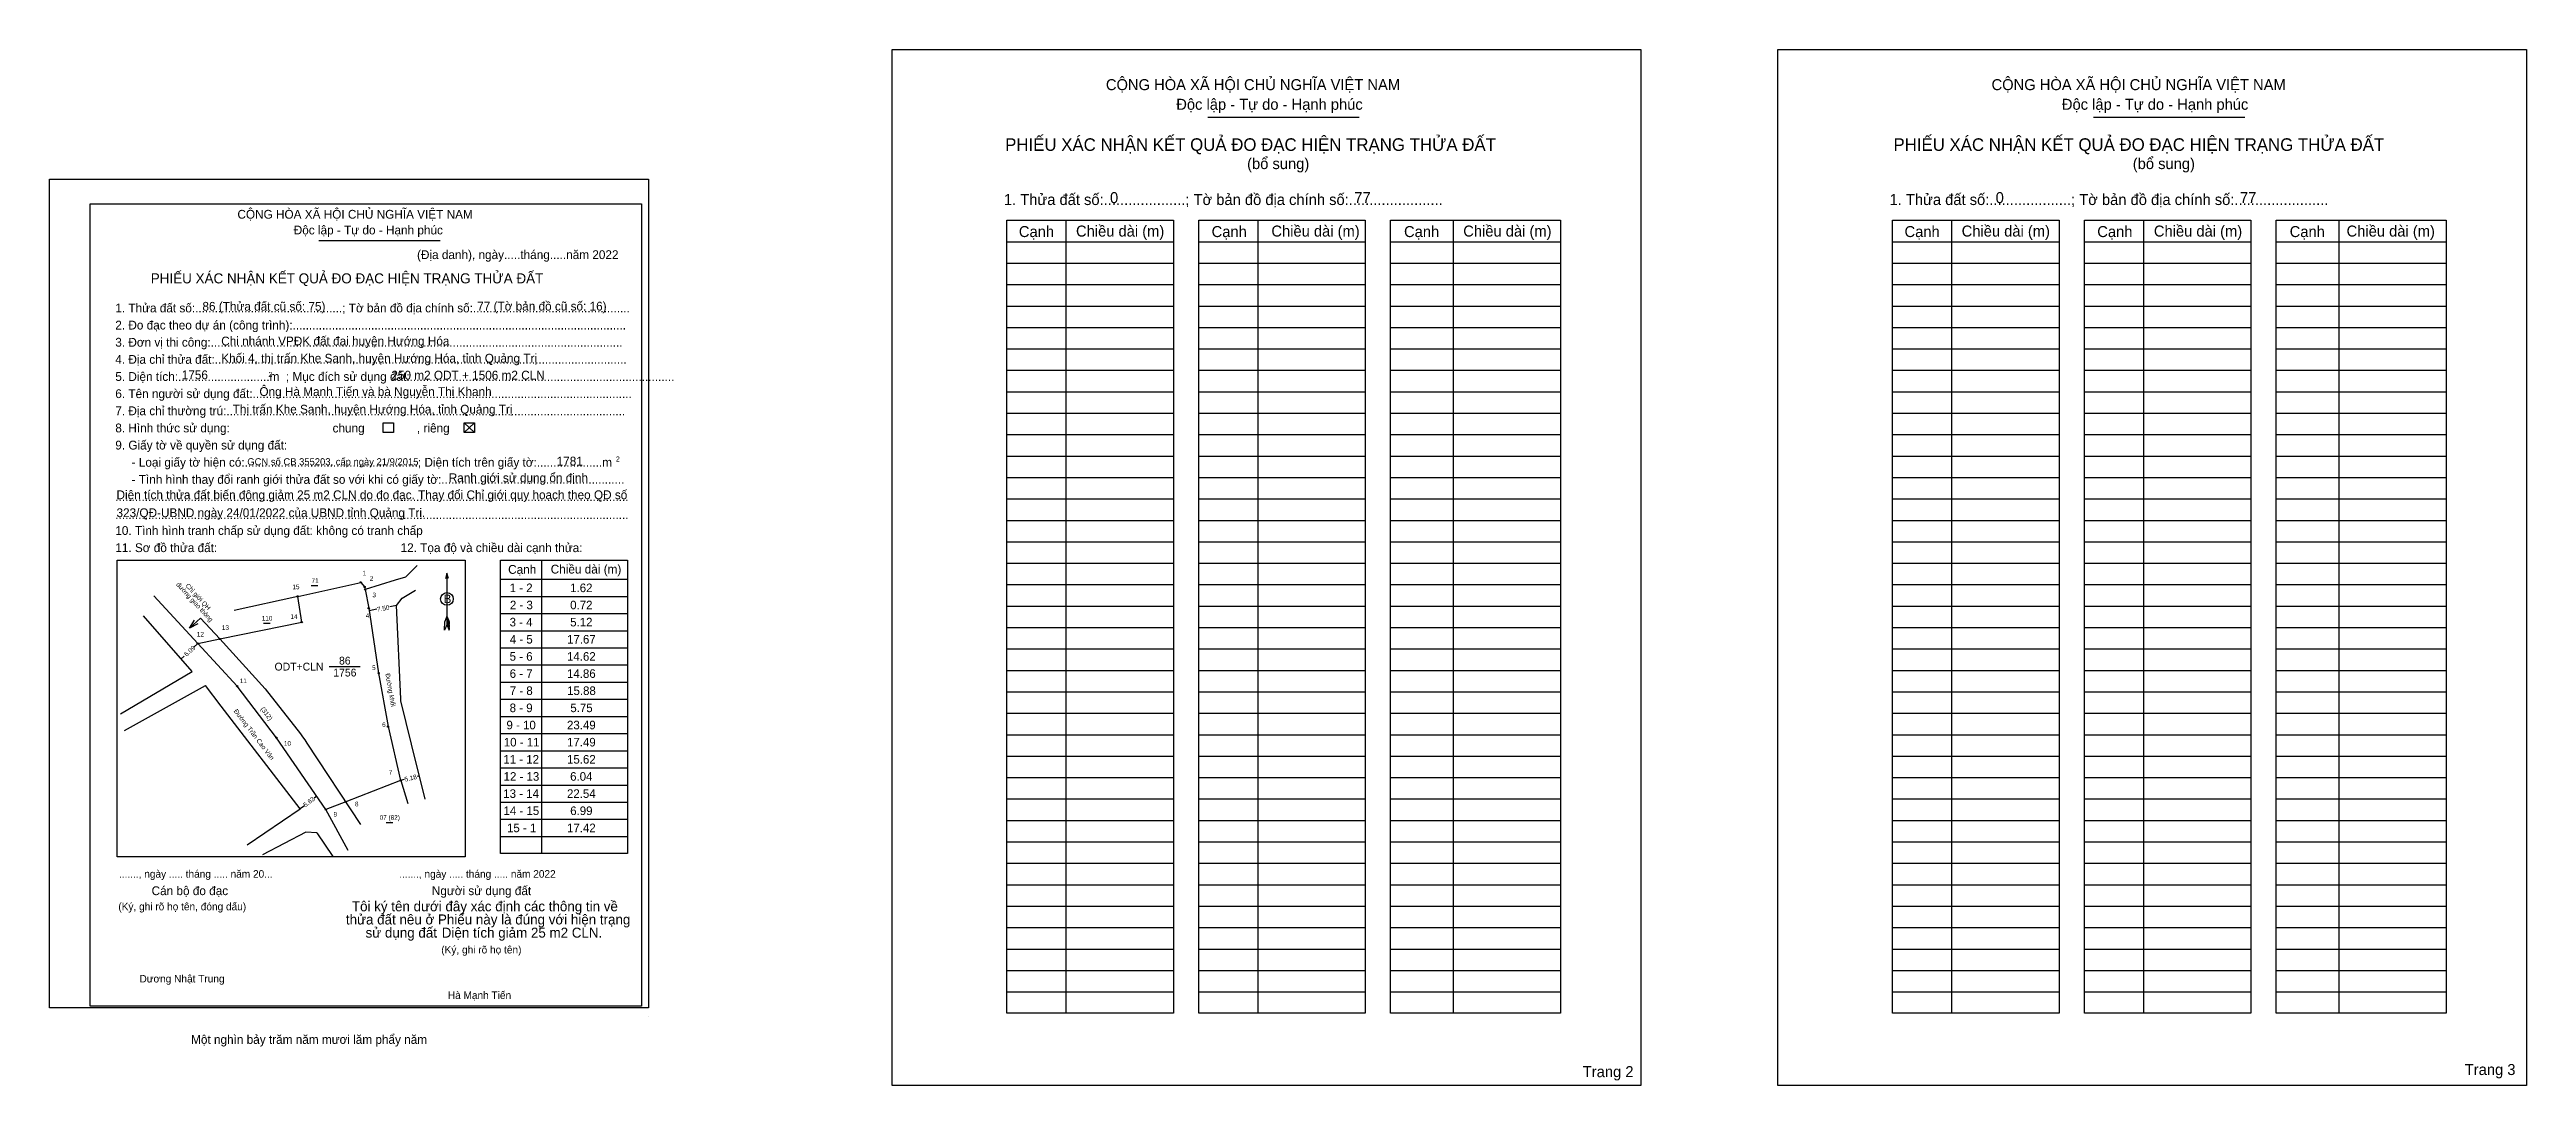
# Model space of a CAD drawing. Extents: x 550122 to 550789, y 1838424 to 1838703.
import ezdxf

# ---------------------------------------------------------------- set-up
doc = ezdxf.new("R2010")
doc.units = 0
for name, color, linetype in [('Level 1', 7, 'Continuous'), ('Level 10', 7, 'Continuous'), ('Level 11', 7, 'Continuous'), ('Level 13', 7, 'Continuous'), ('Level 2', 7, 'Continuous'), ('Level 23', 7, 'Continuous'), ('Level 27', 7, 'Continuous'), ('Level 3', 7, 'Continuous'), ('Level 36', 7, 'Continuous'), ('Level 48', 7, 'Continuous'), ('Level 50', 7, 'Continuous'), ('Level 52', 7, 'Continuous'), ('Level 6', 7, 'Continuous'), ('Level 9', 7, 'Continuous')]:
    doc.layers.add(name, color=color, linetype=linetype)

msp = doc.modelspace()

# ---------------------------------------------------------------- linework, layer by layer
at = {"layer": 'Level 1'}
for p, q in [((550348.55, 1838703.09), (550348.55, 1838703.09)), ((550433.58, 1838684.84), (550474.37, 1838684.84)), ((550672.15, 1838684.84), (550712.94, 1838684.84)), ((550121.61, 1838665.83), (550121.61, 1838665.83)), ((550395.39, 1838657.1), (550395.39, 1838443.54)), ((550447.06, 1838657.1), (550447.06, 1838443.54)), ((550499.7, 1838657.1), (550499.7, 1838443.54)), ((550633.95, 1838657.1), (550633.95, 1838443.54)), ((550685.63, 1838657.1), (550685.63, 1838443.54)), ((550738.27, 1838657.1), (550738.27, 1838443.54)), ((550194.16, 1838651.68), (550226.79, 1838651.68)), ((550379.51, 1838651.33), (550424.34, 1838651.33)), ((550431.19, 1838651.33), (550476.02, 1838651.33)), ((550482.86, 1838651.33), (550528.65, 1838651.33)), ((550618.08, 1838651.33), (550662.91, 1838651.33)), ((550669.76, 1838651.33), (550714.58, 1838651.33)), ((550721.43, 1838651.33), (550767.22, 1838651.33)), ((550379.51, 1838645.56), (550424.34, 1838645.56)), ((550431.19, 1838645.56), (550476.02, 1838645.56)), ((550482.86, 1838645.56), (550528.65, 1838645.56)), ((550618.08, 1838645.56), (550662.91, 1838645.56)), ((550669.76, 1838645.56), (550714.58, 1838645.56)), ((550721.43, 1838645.56), (550767.22, 1838645.56)), ((550379.51, 1838639.78), (550424.34, 1838639.78)), ((550431.19, 1838639.78), (550476.02, 1838639.78)), ((550482.86, 1838639.78), (550528.65, 1838639.78)), ((550618.08, 1838639.78), (550662.91, 1838639.78)), ((550669.76, 1838639.78), (550714.58, 1838639.78)), ((550721.43, 1838639.78), (550767.22, 1838639.78)), ((550379.51, 1838634.01), (550424.34, 1838634.01)), ((550379.51, 1838628.24), (550424.34, 1838628.24)), ((550431.19, 1838634.01), (550476.02, 1838634.01)), ((550431.19, 1838628.24), (550476.02, 1838628.24)), ((550482.86, 1838634.01), (550528.65, 1838634.01)), ((550482.86, 1838628.24), (550528.65, 1838628.24)), ((550618.08, 1838634.01), (550662.91, 1838634.01)), ((550618.08, 1838628.24), (550662.91, 1838628.24)), ((550669.76, 1838634.01), (550714.58, 1838634.01)), ((550669.76, 1838628.24), (550714.58, 1838628.24)), ((550721.43, 1838634.01), (550767.22, 1838634.01)), ((550721.43, 1838628.24), (550767.22, 1838628.24)), ((550379.51, 1838622.47), (550424.34, 1838622.47)), ((550431.19, 1838622.47), (550476.02, 1838622.47)), ((550482.86, 1838622.47), (550528.65, 1838622.47)), ((550618.08, 1838622.47), (550662.91, 1838622.47)), ((550669.76, 1838622.47), (550714.58, 1838622.47)), ((550721.43, 1838622.47), (550767.22, 1838622.47)), ((550379.51, 1838616.7), (550424.34, 1838616.7)), ((550431.19, 1838616.7), (550476.02, 1838616.7)), ((550482.86, 1838616.7), (550528.65, 1838616.7)), ((550618.08, 1838616.7), (550662.91, 1838616.7)), ((550669.76, 1838616.7), (550714.58, 1838616.7)), ((550721.43, 1838616.7), (550767.22, 1838616.7)), ((550379.51, 1838610.92), (550424.34, 1838610.92)), ((550431.19, 1838610.92), (550476.02, 1838610.92)), ((550482.86, 1838610.92), (550528.65, 1838610.92)), ((550618.08, 1838610.92), (550662.91, 1838610.92)), ((550669.76, 1838610.92), (550714.58, 1838610.92)), ((550721.43, 1838610.92), (550767.22, 1838610.92)), ((550233.27, 1838602.54), (550236.04, 1838599.95)), ((550233.27, 1838599.95), (550236.04, 1838602.54)), ((550379.51, 1838605.15), (550424.34, 1838605.15)), ((550431.19, 1838605.15), (550476.02, 1838605.15)), ((550482.86, 1838605.15), (550528.65, 1838605.15)), ((550618.08, 1838605.15), (550662.91, 1838605.15)), ((550669.76, 1838605.15), (550714.58, 1838605.15)), ((550721.43, 1838605.15), (550767.22, 1838605.15)), ((550379.51, 1838599.38), (550424.34, 1838599.38)), ((550431.19, 1838599.38), (550476.02, 1838599.38)), ((550482.86, 1838599.38), (550528.65, 1838599.38)), ((550618.08, 1838599.38), (550662.91, 1838599.38)), ((550669.76, 1838599.38), (550714.58, 1838599.38)), ((550721.43, 1838599.38), (550767.22, 1838599.38)), ((550379.51, 1838593.61), (550424.34, 1838593.61)), ((550379.51, 1838587.84), (550424.34, 1838587.84)), ((550431.19, 1838593.61), (550476.02, 1838593.61)), ((550431.19, 1838587.84), (550476.02, 1838587.84)), ((550482.86, 1838593.61), (550528.65, 1838593.61)), ((550482.86, 1838587.84), (550528.65, 1838587.84)), ((550618.08, 1838593.61), (550662.91, 1838593.61)), ((550618.08, 1838587.84), (550662.91, 1838587.84)), ((550669.76, 1838593.61), (550714.58, 1838593.61)), ((550669.76, 1838587.84), (550714.58, 1838587.84)), ((550721.43, 1838593.61), (550767.22, 1838593.61)), ((550721.43, 1838587.84), (550767.22, 1838587.84)), ((550379.51, 1838582.06), (550424.34, 1838582.06)), ((550431.19, 1838582.06), (550476.02, 1838582.06)), ((550482.86, 1838582.06), (550528.65, 1838582.06)), ((550618.08, 1838582.06), (550662.91, 1838582.06)), ((550669.76, 1838582.06), (550714.58, 1838582.06)), ((550721.43, 1838582.06), (550767.22, 1838582.06)), ((550379.51, 1838576.29), (550424.34, 1838576.29)), ((550431.19, 1838576.29), (550476.02, 1838576.29)), ((550482.86, 1838576.29), (550528.65, 1838576.29)), ((550618.08, 1838576.29), (550662.91, 1838576.29)), ((550669.76, 1838576.29), (550714.58, 1838576.29)), ((550721.43, 1838576.29), (550767.22, 1838576.29)), ((550379.51, 1838570.52), (550424.34, 1838570.52)), ((550431.19, 1838570.52), (550476.02, 1838570.52)), ((550482.86, 1838570.52), (550528.65, 1838570.52)), ((550618.08, 1838570.52), (550662.91, 1838570.52)), ((550669.76, 1838570.52), (550714.58, 1838570.52)), ((550721.43, 1838570.52), (550767.22, 1838570.52)), ((550139.78, 1838565.56), (550139.78, 1838565.56)), ((550228.64, 1838562.11), (550228.64, 1838548.14)), ((550254.15, 1838565.58), (550254.15, 1838486.54)), ((550379.51, 1838564.75), (550424.34, 1838564.75)), ((550431.19, 1838564.75), (550476.02, 1838564.75)), ((550482.86, 1838564.75), (550528.65, 1838564.75)), ((550618.08, 1838564.75), (550662.91, 1838564.75)), ((550669.76, 1838564.75), (550714.58, 1838564.75)), ((550721.43, 1838564.75), (550767.22, 1838564.75)), ((550243.07, 1838560.42), (550277.31, 1838560.42)), ((550243.07, 1838555.81), (550277.31, 1838555.81)), ((550379.51, 1838558.98), (550424.34, 1838558.98)), ((550431.19, 1838558.98), (550476.02, 1838558.98)), ((550482.86, 1838558.98), (550528.65, 1838558.98)), ((550618.08, 1838558.98), (550662.91, 1838558.98)), ((550669.76, 1838558.98), (550714.58, 1838558.98)), ((550721.43, 1838558.98), (550767.22, 1838558.98)), ((550228.02, 1838546.71), (550228.05, 1838549.02)), ((550228.64, 1838548.14), (550228.02, 1838546.71)), ((550228.64, 1838550.45), (550228.05, 1838549.02)), ((550228.64, 1838550.45), (550229.23, 1838549.02)), ((550228.64, 1838550.25), (550229.23, 1838548.81)), ((550228.64, 1838550.05), (550229.23, 1838548.61)), ((550228.64, 1838549.85), (550229.24, 1838548.41)), ((550228.64, 1838549.64), (550229.24, 1838548.2)), ((550228.64, 1838549.44), (550229.24, 1838547.99)), ((550228.64, 1838549.24), (550229.24, 1838547.78)), ((550228.64, 1838549.04), (550229.24, 1838547.58)), ((550228.64, 1838548.84), (550229.24, 1838547.37)), ((550228.64, 1838548.64), (550229.24, 1838547.16)), ((550228.64, 1838548.44), (550229.25, 1838546.96)), ((550228.64, 1838548.14), (550229.25, 1838546.71)), ((550229.25, 1838546.71), (550229.23, 1838549.02)), ((550243.07, 1838551.19), (550277.31, 1838551.19)), ((550379.51, 1838553.2), (550424.34, 1838553.2)), ((550431.19, 1838553.2), (550476.02, 1838553.2)), ((550482.86, 1838553.2), (550528.65, 1838553.2)), ((550618.08, 1838553.2), (550662.91, 1838553.2)), ((550669.76, 1838553.2), (550714.58, 1838553.2)), ((550721.43, 1838553.2), (550767.22, 1838553.2)), ((550243.07, 1838546.57), (550277.31, 1838546.57)), ((550243.07, 1838541.95), (550277.31, 1838541.95)), ((550379.51, 1838547.43), (550424.34, 1838547.43)), ((550379.51, 1838541.66), (550424.34, 1838541.66)), ((550431.19, 1838547.43), (550476.02, 1838547.43)), ((550431.19, 1838541.66), (550476.02, 1838541.66)), ((550482.86, 1838547.43), (550528.65, 1838547.43)), ((550482.86, 1838541.66), (550528.65, 1838541.66)), ((550618.08, 1838547.43), (550662.91, 1838547.43)), ((550618.08, 1838541.66), (550662.91, 1838541.66)), ((550669.76, 1838547.43), (550714.58, 1838547.43)), ((550669.76, 1838541.66), (550714.58, 1838541.66)), ((550721.43, 1838547.43), (550767.22, 1838547.43)), ((550721.43, 1838541.66), (550767.22, 1838541.66)), ((550243.07, 1838537.34), (550277.31, 1838537.34)), ((550379.51, 1838535.89), (550424.34, 1838535.89)), ((550431.19, 1838535.89), (550476.02, 1838535.89)), ((550482.86, 1838535.89), (550528.65, 1838535.89)), ((550618.08, 1838535.89), (550662.91, 1838535.89)), ((550669.76, 1838535.89), (550714.58, 1838535.89)), ((550721.43, 1838535.89), (550767.22, 1838535.89)), ((550243.07, 1838532.72), (550277.31, 1838532.72)), ((550243.07, 1838528.1), (550277.31, 1838528.1)), ((550379.51, 1838530.12), (550424.34, 1838530.12)), ((550431.19, 1838530.12), (550476.02, 1838530.12)), ((550482.86, 1838530.12), (550528.65, 1838530.12)), ((550618.08, 1838530.12), (550662.91, 1838530.12)), ((550669.76, 1838530.12), (550714.58, 1838530.12)), ((550721.43, 1838530.12), (550767.22, 1838530.12)), ((550243.07, 1838523.48), (550277.31, 1838523.48)), ((550379.51, 1838524.34), (550424.34, 1838524.34)), ((550431.19, 1838524.34), (550476.02, 1838524.34)), ((550482.86, 1838524.34), (550528.65, 1838524.34)), ((550618.08, 1838524.34), (550662.91, 1838524.34)), ((550669.76, 1838524.34), (550714.58, 1838524.34)), ((550721.43, 1838524.34), (550767.22, 1838524.34)), ((550243.07, 1838518.87), (550277.31, 1838518.87)), ((550379.51, 1838518.57), (550424.34, 1838518.57)), ((550431.19, 1838518.57), (550476.02, 1838518.57)), ((550482.86, 1838518.57), (550528.65, 1838518.57)), ((550618.08, 1838518.57), (550662.91, 1838518.57)), ((550669.76, 1838518.57), (550714.58, 1838518.57)), ((550721.43, 1838518.57), (550767.22, 1838518.57)), ((550243.07, 1838514.25), (550277.31, 1838514.25)), ((550243.07, 1838509.63), (550277.31, 1838509.63)), ((550379.51, 1838512.8), (550424.34, 1838512.8)), ((550431.19, 1838512.8), (550476.02, 1838512.8)), ((550482.86, 1838512.8), (550528.65, 1838512.8)), ((550618.08, 1838512.8), (550662.91, 1838512.8)), ((550669.76, 1838512.8), (550714.58, 1838512.8)), ((550721.43, 1838512.8), (550767.22, 1838512.8)), ((550243.07, 1838505.01), (550277.31, 1838505.01)), ((550379.51, 1838507.03), (550424.34, 1838507.03)), ((550379.51, 1838501.26), (550424.34, 1838501.26)), ((550431.19, 1838507.03), (550476.02, 1838507.03)), ((550431.19, 1838501.26), (550476.02, 1838501.26)), ((550482.86, 1838507.03), (550528.65, 1838507.03)), ((550482.86, 1838501.26), (550528.65, 1838501.26)), ((550618.08, 1838507.03), (550662.91, 1838507.03)), ((550618.08, 1838501.26), (550662.91, 1838501.26)), ((550669.76, 1838507.03), (550714.58, 1838507.03)), ((550669.76, 1838501.26), (550714.58, 1838501.26)), ((550721.43, 1838507.03), (550767.22, 1838507.03)), ((550721.43, 1838501.26), (550767.22, 1838501.26)), ((550243.07, 1838500.4), (550277.31, 1838500.4)), ((550243.07, 1838495.78), (550277.31, 1838495.78)), ((550379.51, 1838495.48), (550424.34, 1838495.48)), ((550431.19, 1838495.48), (550476.02, 1838495.48)), ((550482.86, 1838495.48), (550528.65, 1838495.48)), ((550618.08, 1838495.48), (550662.91, 1838495.48)), ((550669.76, 1838495.48), (550714.58, 1838495.48)), ((550721.43, 1838495.48), (550767.22, 1838495.48)), ((550243.07, 1838491.16), (550277.31, 1838491.16)), ((550379.51, 1838489.71), (550424.34, 1838489.71)), ((550431.19, 1838489.71), (550476.02, 1838489.71)), ((550482.86, 1838489.71), (550528.65, 1838489.71)), ((550618.08, 1838489.71), (550662.91, 1838489.71)), ((550669.76, 1838489.71), (550714.58, 1838489.71)), ((550721.43, 1838489.71), (550767.22, 1838489.71)), ((550233.57, 1838485.66), (550233.57, 1838485.66)), ((550379.51, 1838483.94), (550424.34, 1838483.94)), ((550431.19, 1838483.94), (550476.02, 1838483.94)), ((550482.86, 1838483.94), (550528.65, 1838483.94)), ((550618.08, 1838483.94), (550662.91, 1838483.94)), ((550669.76, 1838483.94), (550714.58, 1838483.94)), ((550721.43, 1838483.94), (550767.22, 1838483.94)), ((550379.51, 1838478.17), (550424.34, 1838478.17)), ((550431.19, 1838478.17), (550476.02, 1838478.17)), ((550482.86, 1838478.17), (550528.65, 1838478.17)), ((550618.08, 1838478.17), (550662.91, 1838478.17)), ((550669.76, 1838478.17), (550714.58, 1838478.17)), ((550721.43, 1838478.17), (550767.22, 1838478.17)), ((550379.51, 1838472.4), (550424.34, 1838472.4)), ((550431.19, 1838472.4), (550476.02, 1838472.4)), ((550482.86, 1838472.4), (550528.65, 1838472.4)), ((550618.08, 1838472.4), (550662.91, 1838472.4)), ((550669.76, 1838472.4), (550714.58, 1838472.4)), ((550721.43, 1838472.4), (550767.22, 1838472.4)), ((550379.51, 1838466.62), (550424.34, 1838466.62)), ((550431.19, 1838466.62), (550476.02, 1838466.62)), ((550482.86, 1838466.62), (550528.65, 1838466.62)), ((550618.08, 1838466.62), (550662.91, 1838466.62)), ((550669.76, 1838466.62), (550714.58, 1838466.62)), ((550721.43, 1838466.62), (550767.22, 1838466.62)), ((550379.51, 1838460.85), (550424.34, 1838460.85)), ((550379.51, 1838455.08), (550424.34, 1838455.08)), ((550431.19, 1838460.85), (550476.02, 1838460.85)), ((550431.19, 1838455.08), (550476.02, 1838455.08)), ((550482.86, 1838460.85), (550528.65, 1838460.85)), ((550482.86, 1838455.08), (550528.65, 1838455.08)), ((550618.08, 1838460.85), (550662.91, 1838460.85)), ((550618.08, 1838455.08), (550662.91, 1838455.08)), ((550669.76, 1838460.85), (550714.58, 1838460.85)), ((550669.76, 1838455.08), (550714.58, 1838455.08)), ((550721.43, 1838460.85), (550767.22, 1838460.85)), ((550721.43, 1838455.08), (550767.22, 1838455.08)), ((550379.51, 1838449.31), (550424.34, 1838449.31)), ((550431.19, 1838449.31), (550476.02, 1838449.31)), ((550482.86, 1838449.31), (550528.65, 1838449.31)), ((550618.08, 1838449.31), (550662.91, 1838449.31)), ((550669.76, 1838449.31), (550714.58, 1838449.31)), ((550721.43, 1838449.31), (550767.22, 1838449.31)), ((550282.97, 1838442.65), (550282.97, 1838442.65)), ((550550.25, 1838424.1), (550550.25, 1838424.1))]:
    msp.add_line(p, q, dxfattribs=at)
for points in [[(550379.51, 1838657.1), (550424.34, 1838657.1), (550424.34, 1838443.54), (550379.51, 1838443.54)], [(550431.19, 1838657.1), (550476.02, 1838657.1), (550476.02, 1838443.54), (550431.19, 1838443.54)], [(550482.86, 1838657.1), (550528.65, 1838657.1), (550528.65, 1838443.54), (550482.86, 1838443.54)], [(550618.08, 1838657.1), (550662.91, 1838657.1), (550662.91, 1838443.54), (550618.08, 1838443.54)], [(550669.76, 1838657.1), (550714.58, 1838657.1), (550714.58, 1838443.54), (550669.76, 1838443.54)], [(550721.43, 1838657.1), (550767.22, 1838657.1), (550767.22, 1838443.54), (550721.43, 1838443.54)], [(550139.78, 1838565.56), (550233.57, 1838565.56), (550233.57, 1838485.66), (550139.78, 1838485.66)], [(550243.07, 1838565.58), (550277.31, 1838565.58), (550277.31, 1838486.54), (550243.07, 1838486.54)]]:
    msp.add_lwpolyline(points, close=True, dxfattribs=at)
msp.add_lwpolyline([(550229.04, 1838560.62), (550228.64, 1838562.11), (550228.23, 1838560.62)], dxfattribs=at)
msp.add_circle((550228.64, 1838555.12), 1.7, dxfattribs=at)
at = {"layer": 'Level 10'}
for p, q in [((550215.05, 1838553.34), (550216.61, 1838555.38)), ((550216.61, 1838555.38), (550220.19, 1838557.5)), ((550160.05, 1838535.57), (550146.95, 1838550.56)), ((550159.27, 1838547.22), (550162.29, 1838549.98)), ((550216.22, 1838528.25), (550215.05, 1838553.34)), ((550140.7, 1838524.15), (550160.05, 1838535.57)), ((550141.82, 1838519.69), (550163.62, 1838531.81)), ((550167.87, 1838526.25), (550163.62, 1838531.81)), ((550216.21, 1838527.69), (550216.22, 1838528.25)), ((550219.09, 1838516.04), (550216.21, 1838527.69)), ((550189.1, 1838498.56), (550167.87, 1838526.25)), ((550222.77, 1838501.17), (550219.09, 1838516.04)), ((550174.8, 1838488.9), (550189.1, 1838498.56)), ((550202.06, 1838487.4), (550196.04, 1838498.38)), ((550190.68, 1838492.33), (550178.97, 1838486.17)), ((550193.61, 1838492.1), (550190.68, 1838492.33)), ((550193.61, 1838492.1), (550197.95, 1838485.8))]:
    msp.add_line(p, q, dxfattribs=at)
msp.add_lwpolyline([(550161.53, 1838543.12), (550167.45, 1838544.34), (550189.53, 1838548.89), (550188.45, 1838555.8), (550205.45, 1838559.6), (550206.49, 1838558.35), (550206.62, 1838557.64), (550207.58, 1838552.61), (550210.26, 1838535.14), (550212.78, 1838520.74), (550216.18, 1838506.27), (550201.4, 1838500.48), (550196.04, 1838498.38), (550182.75, 1838517.75), (550172.14, 1838531.65)], close=True, dxfattribs=at)
msp.add_lwpolyline([(550161.54, 1838548.45), (550159.27, 1838547.22), (550160.7, 1838549.37)], dxfattribs=at)
at = {"layer": 'Level 11'}
for centre in [(550188.45, 1838555.8), (550205.45, 1838559.6), (550206.49, 1838558.35), (550206.62, 1838557.64), (550189.53, 1838548.89), (550207.58, 1838552.61), (550161.53, 1838543.12), (550161.53, 1838543.12), (550167.45, 1838544.34), (550210.26, 1838535.14), (550172.14, 1838531.65), (550182.75, 1838517.75), (550212.78, 1838520.74), (550216.18, 1838506.27), (550196.04, 1838498.38), (550201.4, 1838500.48)]:
    msp.add_circle(centre, 0.175, dxfattribs=at)
at = {"layer": 'Level 13'}
for p, q in [((550209.75, 1838552.33), (550207.68, 1838551.94)), ((550215.05, 1838553.34), (550213.25, 1838553)), ((550160.49, 1838542.16), (550161.53, 1838543.12)), ((550157.06, 1838538.99), (550157.84, 1838539.71)), ((550193.57, 1838501.98), (550192.91, 1838501.48)), ((550217.1, 1838506.49), (550216.18, 1838506.27)), ((550221.22, 1838507.45), (550220.6, 1838507.31)), ((550190.26, 1838499.45), (550189.1, 1838498.56))]:
    msp.add_line(p, q, dxfattribs=at)
at = {"layer": 'Level 2'}
for points in [[(550348.55, 1838703.09), (550550.25, 1838703.09), (550550.25, 1838424.1), (550348.55, 1838424.1)], [(550587.12, 1838703.09), (550788.82, 1838703.09), (550788.82, 1838424.1), (550587.12, 1838424.1)], [(550121.61, 1838668.22), (550282.97, 1838668.22), (550282.97, 1838445.03), (550121.61, 1838445.03)]]:
    msp.add_lwpolyline(points, close=True, dxfattribs=at)
at = {"layer": 'Level 23'}
msp.add_line((550216.2, 1838506.2), (550218.14, 1838500), dxfattribs=at)
msp.add_lwpolyline([(550220.66, 1838564.11), (550217.48, 1838561.03), (550214.75, 1838560.2), (550206.62, 1838557.64)], dxfattribs=at)
at = {"layer": 'Level 27'}
for p, q in [((550161.53, 1838543.12), (550149.66, 1838555.96)), ((550188.45, 1838555.8), (550171.38, 1838552))]:
    msp.add_line(p, q, dxfattribs=at)
at = {"layer": 'Level 3'}
msp.add_lwpolyline([(550132.52, 1838661.52), (550281.05, 1838661.52), (550281.05, 1838445.45), (550132.52, 1838445.45)], close=True, dxfattribs=at)
at = {"layer": 'Level 50'}
msp.add_line((550162.29, 1838549.98), (550167.45, 1838544.34), dxfattribs=at)
for points in [[(550211.47, 1838602.54), (550214.24, 1838602.54), (550214.24, 1838599.95), (550211.47, 1838599.95)], [(550233.27, 1838602.54), (550236.04, 1838602.54), (550236.04, 1838599.95), (550233.27, 1838599.95)]]:
    msp.add_lwpolyline(points, close=True, dxfattribs=at)
msp.add_lwpolyline([(550167.45, 1838544.34), (550179.71, 1838530.95), (550189.18, 1838518.8), (550189.79, 1838517.99), (550190.39, 1838517.16), (550190.96, 1838516.32), (550205.39, 1838494.41)], dxfattribs=at)
at = {"layer": 'Level 9'}
for p, q in [((550192.1, 1838558.77), (550193.91, 1838558.77)), ((550179.21, 1838548.58), (550181.02, 1838548.58)), ((550196.91, 1838536.9), (550205.25, 1838536.9)), ((550212.27, 1838494.95), (550214.08, 1838494.95))]:
    msp.add_line(p, q, dxfattribs=at)

# ---------------------------------------------------------------- texts
at = {"layer": 'Level 1'}
for s, height, p in [('CỘNG HÒA XÃ HỘI CHỦ NGHĨA VIỆT NAM', 2.9628, (550406.16, 1838692.15)), ('CỘNG HÒA XÃ HỘI CHỦ NGHĨA VIỆT NAM', 2.9628, (550644.73, 1838692.15)), ('Độc lập - Tự do - Hạnh phúc', 2.9628, (550425.12, 1838686.86)), ('Độc lập - Tự do - Hạnh phúc', 2.9628, (550663.68, 1838686.86)), ('PHIẾU XÁC NHẬN KẾT QUẢ ĐO ĐẠC HIỆN TRẠNG THỬA ĐẤT', 3.3864, (550379.03, 1838675.8)), ('PHIẾU XÁC NHẬN KẾT QUẢ ĐO ĐẠC HIỆN TRẠNG THỬA ĐẤT', 3.3864, (550618.31, 1838675.8)), ('(bổ sung)', 2.963, (550444.2, 1838670.89)), ('(bổ sung)', 2.963, (550682.77, 1838670.89)), ('1. Thửa đất số:....................; Tờ bản đồ địa chính số:.......................', 2.9628, (550378.68, 1838661.21)), ('1. Thửa đất số:....................; Tờ bản đồ địa chính số:.......................', 2.9628, (550617.25, 1838661.21)), ('CỘNG HÒA XÃ HỘI CHỦ NGHĨA VIỆT NAM', 2.3702, (550172.22, 1838657.53)), ('Độc lập - Tự do - Hạnh phúc', 2.3702, (550187.39, 1838653.3)), ('Cạnh', 2.963, (550382.72, 1838652.58)), ('Chiều dài (m)', 2.9628, (550398.11, 1838652.72)), ('Cạnh', 2.963, (550434.64, 1838652.58)), ('Chiều dài (m)', 2.9628, (550450.74, 1838652.72)), ('Cạnh', 2.963, (550486.47, 1838652.58)), ('Chiều dài (m)', 2.9628, (550502.42, 1838652.72)), ('Cạnh', 2.963, (550621.29, 1838652.58)), ('Chiều dài (m)', 2.9628, (550636.68, 1838652.72)), ('Cạnh', 2.963, (550673.21, 1838652.58)), ('Chiều dài (m)', 2.9628, (550688.46, 1838652.72)), ('Cạnh', 2.963, (550725.04, 1838652.58)), ('Chiều dài (m)', 2.9628, (550740.37, 1838652.72)), ('(Địa danh), ngày.....tháng.....năm 2022', 2.3702, (550220.6, 1838646.66)), ('PHIẾU XÁC NHẬN KẾT QUẢ ĐO ĐẠC HIỆN TRẠNG THỬA ĐẤT', 2.7091, (550148.87, 1838640.11)), ('1. Thửa đất số:.............................................; Tờ bản đồ địa chính số:................................................', 2.37024, (550139.32, 1838632.31)), ('2. Đo đạc theo dự án (công trình):......................................................................................................', 2.37024, (550139.32, 1838627.69)), ('4. Địa chỉ thửa đất:..............................................................................................................................', 2.37024, (550139.32, 1838618.46)), ('3. Đơn vị thi công:..............................................................................................................................', 2.37024, (550139.32, 1838623.07)), ('5. Diện tích:............................m  ; Mục đích sử dụng đất:.................................................................................', 2.37024, (550139.32, 1838613.84)), ('2', 1.35, (550180.57, 1838614.92)), ('6. Tên người sử dụng đất:....................................................................................................................', 2.37024, (550139.32, 1838609.22)), ('7. Địa chỉ thường trú:..........................................................................................................................', 2.37024, (550139.32, 1838604.6)), ('chung                , riêng', 2.3702, (550197.85, 1838599.96)), ('9. Giấy tờ về quyền sử dụng đất:', 2.3702, (550139.32, 1838595.37)), ('     - Loại giấy tờ hiện có:.....................................................; Diện tích trên giấy tờ:....................m', 2.37024, (550139.32, 1838590.75)), ('     - Tình hình thay đổi ranh giới thửa đất so với khi có giấy tờ:........................................................', 2.37024, (550139.32, 1838586.13)), ('2', 1.35, (550274.18, 1838592.14)), ('.............................................................................................................................................................', 2.37024, (550139.32, 1838581.52)), ('10. Tình hình tranh chấp sử dụng đất: không có tranh chấp', 2.3702, (550139.32, 1838572.36)), ('.............................................................................................................................................................', 2.37024, (550139.32, 1838576.68)), ('11. Sơ đồ thửa đất:', 2.3702, (550139.32, 1838567.74)), ('12. Tọa độ và chiều dài cạnh thửa:', 2.3702, (550216.17, 1838567.74)), ('Cạnh', 2.37, (550245.14, 1838561.89)), ('Chiều dài (m)', 2.3702, (550256.61, 1838561.97)), ('B', 2.31, (550227.78, 1838554)), ('......., ngày ..... tháng ..... năm 20...', 2.0318, (550140.32, 1838480.06)), ('......., ngày ..... tháng ..... năm 2022', 2.0318, (550215.81, 1838480.06)), ('Cán bộ đo đạc', 2.3702, (550149.1, 1838475.36)), ('Người sử dụng đất', 2.3702, (550224.59, 1838475.36)), ('(Ký, ghi rõ họ tên, đóng dấu)', 2.0318, (550140.14, 1838471.28)), ('thửa đất nêu ở Phiếu này là đúng với hiện trạng', 2.6935, (550201.44, 1838467.46)), ('Tôi ký tên dưới đây xác định các thông tin về', 2.6935, (550203.06, 1838471.01)), ('sử dụng đất', 2.6935, (550206.74, 1838463.91)), ('. Diện tích giảm 25 m2 CLN.', 2.6935, (550225.26, 1838463.91)), ('(Ký, ghi rõ họ tên)', 2.0318, (550227.13, 1838459.65)), ('Dương Nhật Trung', 2.0318, (550145.83, 1838451.84)), ('Hà Mạnh Tiến', 2.0318, (550228.89, 1838447.39)), ('Trang 2', 2.963, (550534.63, 1838426.34)), ('Trang 3', 2.963, (550772.21, 1838426.91))]:
    msp.add_text(s, height=height, dxfattribs=at).set_placement(p)
at = {"layer": 'Level 10'}
for s, rotation, p in [('đường giao thông', 312.46367, (550155.61, 1838558.94)), ('Chỉ giới QH', 312.46367, (550158.14, 1838558.62)), ('Đường khối', 279.92625, (550212.07, 1838534.99)), ('Đường Trần Cao Vân', 307.47748, (550171.14, 1838524.86)), ('(312)', 307.35483, (550178.38, 1838525.46))]:
    msp.add_text(s, height=1.25, rotation=rotation, dxfattribs=at).set_placement(p)
at = {"layer": 'Level 13'}
for s, rotation, p in [('7.50', 10.75218, (550209.95, 1838551.67)), ('6.09', 42.7477, (550158.55, 1838539.51)), ('5.18', 13.22286, (550217.39, 1838505.91)), ('5.63', 37.47748, (550190.55, 1838498.98))]:
    msp.add_text(s, height=1.25, rotation=rotation, dxfattribs=at).set_placement(p)
for s, p in [('ODT+CLN', (550182.22, 1838535.85)), ('1756', (550198.04, 1838534.24)), ('86', (550199.59, 1838537.46))]:
    msp.add_text(s, height=2.099, dxfattribs=at).set_placement(p)
at = {"layer": 'Level 36'}
for s, p in [('71', (550192.19, 1838559.47)), ('110', (550178.76, 1838549.28)), ('07 (82)', (550210.52, 1838495.65))]:
    msp.add_text(s, height=1.25, dxfattribs=at).set_placement(p)
at = {"layer": 'Level 48'}
msp.add_text('8. Hình thức sử dụng:', height=2.3703, dxfattribs=at).set_placement((550139.32, 1838599.99))
at = {"layer": 'Level 52'}
for s, p in [('2 - 3', (550245.62, 1838552.34)), ('1 - 2', (550245.55, 1838556.96)), ('0.72', (550261.85, 1838552.34)), ('1.62', (550261.85, 1838556.96)), ('3 - 4', (550245.54, 1838547.73)), ('5.12', (550261.85, 1838547.73)), ('4 - 5', (550245.59, 1838543.11)), ('17.67', (550261.01, 1838543.11)), ('5 - 6', (550245.55, 1838538.49)), ('6 - 7', (550245.56, 1838533.87)), ('14.86', (550261, 1838533.87)), ('14.62', (550261, 1838538.49)), ('7 - 8', (550245.58, 1838529.26)), ('15.88', (550261.03, 1838529.26)), ('9 - 10', (550244.69, 1838520.02)), ('8 - 9', (550245.55, 1838524.64)), ('23.49', (550261, 1838520.02)), ('5.75', (550261.9, 1838524.64)), ('10 - 11', (550243.98, 1838515.4)), ('17.49', (550261, 1838515.4)), ('11 - 12', (550243.85, 1838510.78)), ('12 - 13', (550243.92, 1838506.17)), ('15.62', (550261, 1838510.78)), ('6.04', (550261.84, 1838506.17)), ('13 - 14', (550243.83, 1838501.55)), ('22.54', (550260.99, 1838501.55)), ('14 - 15', (550243.89, 1838496.93)), ('15 - 1', (550244.84, 1838492.31)), ('17.42', (550261, 1838492.31)), ('6.99', (550261.86, 1838496.93))]:
    msp.add_text(s, height=2.309, dxfattribs=at).set_placement(p)
at = {"layer": 'Level 6'}
for s, height, p in [('0', 2.96, (550407.27, 1838661.73)), ('77', 2.963, (550473.08, 1838661.75)), ('0', 2.96, (550645.84, 1838661.73)), ('77', 2.963, (550711.65, 1838661.75)), ('86 (Thửa đất cũ số: 75)', 2.3704, (550162.79, 1838632.75)), ('77 (Tờ bản đồ cũ số: 16)', 2.3704, (550236.81, 1838632.79)), ('Chi nhánh VPĐK đất đai huyện Hướng Hóa', 2.3704, (550167.85, 1838623.4)), ('Khối 4, thị trấn Khe Sanh, huyện Hướng Hóa, tỉnh Quảng Trị', 2.3704, (550167.85, 1838618.77)), ('1756', 2.37, (550157.22, 1838614.3)), ('250 m2 ODT + 1506 m2 CLN', 2.3704, (550213.69, 1838614.21)), ('Thị trấn Khe Sanh, huyện Hướng Hóa, tỉnh Quảng Trị', 2.3704, (550170.94, 1838605.04)), ('Ông Hà Mạnh Tiến và bà Nguyễn Thị Khanh', 2.3704, (550178.14, 1838609.79)), ('GCN số CB 355203, cấp ngày 21/9/2015', 1.8963, (550174.88, 1838591.13)), ('Ranh giới sử dụng ổn định', 2.3704, (550229.14, 1838586.57)), ('1781', 2.37, (550258.21, 1838591.06)), ('Diện tích thửa đất biến động giảm 25 m2 CLN do đo đạc. Thay đổi Chỉ giới quy hoạch theo QĐ số ', 2.3704, (550139.65, 1838581.99)), ('323/QĐ-UBND ngày 24/01/2022 của UBND tỉnh Quảng Trị.', 2.3704, (550139.65, 1838577.16)), ('Một nghìn bảy trăm năm mươi lăm phẩy năm', 2.3704, (550159.74, 1838435.3))]:
    msp.add_text(s, height=height, dxfattribs=at).set_placement(p)
at = {"layer": 'Level 9'}
for s, p in [('1', (550205.95, 1838561.46)), ('2', (550207.87, 1838559.99)), ('15', (550187.02, 1838557.74)), ('3', (550208.59, 1838555.58)), ('13', (550168.01, 1838546.8)), ('14', (550186.48, 1838549.76)), ('4', (550206.77, 1838549.99)), ('12', (550161.28, 1838545)), ('5', (550208.5, 1838535.98)), ('11', (550172.84, 1838532.45)), ('6', (550211.2, 1838520.64)), ('10', (550184.74, 1838515.59)), ('7', (550212.97, 1838507.73)), ('9', (550198.11, 1838496.51)), ('8', (550203.88, 1838499.28))]:
    msp.add_text(s, height=1.25, dxfattribs=at).set_placement(p)

doc.saveas('drawing.dxf')
